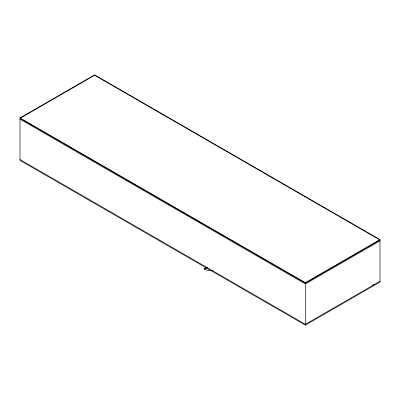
<?xml version="1.0" encoding="UTF-8"?>
<svg xmlns="http://www.w3.org/2000/svg" width="400" height="400" viewBox="0 0 400 400"><rect width="100%" height="100%" fill="white"/><g stroke="black" fill="none" stroke-linecap="round" stroke-linejoin="round"><path stroke-width="0.6" d="M20 117.945L94.615 74.865L380 239.63L380 282.055L305.385 325.135L20 160.37L20 117.945L305.385 282.71L380 239.63M207.53 267.415L204.475 269.18L204.08 268.95L207.135 267.185M380 240.865L305.385 283.945L20 119.18M380 281.23L305.385 324.31L20 159.545M305.385 282.71L305.385 325.135M374.35 284.265A10.09 5.825 0 0 1 372.585 285.075M213.09 270.555A10.09 5.825 0 0 1 204.08 268.95M94.615 75.275L20 118.355L305.385 283.12L380 240.04L94.615 75.275"/></g></svg>
